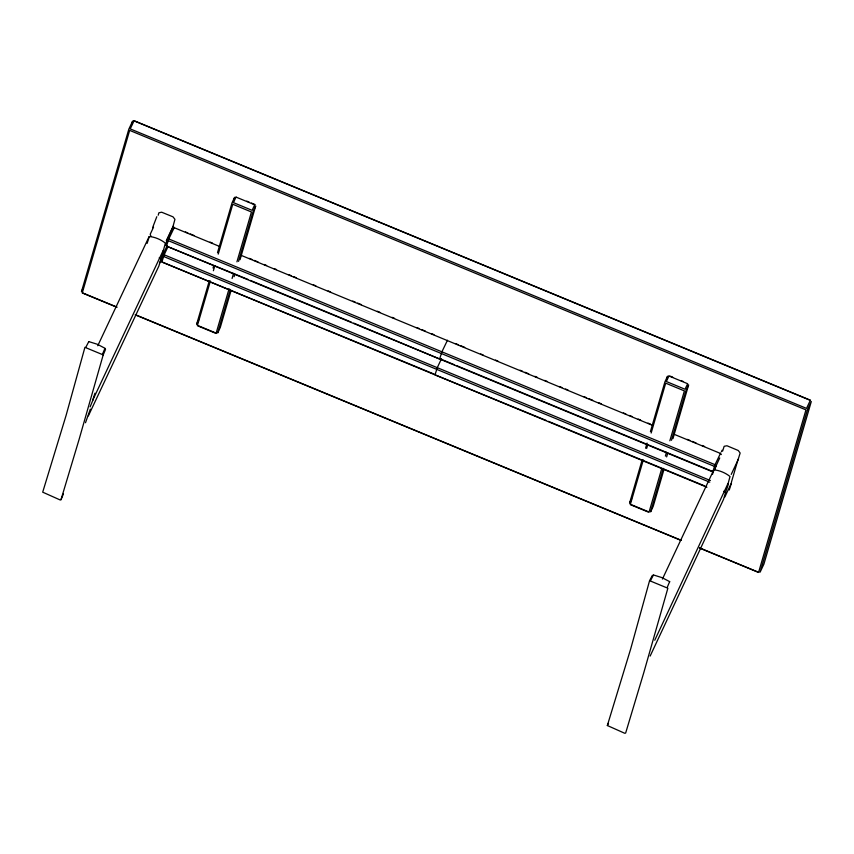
<?xml version="1.0" encoding="UTF-8"?>
<svg xmlns="http://www.w3.org/2000/svg" width="854" height="854" viewBox="0 0 854 854"><rect width="100%" height="100%" fill="white"/><g stroke="black" fill="none" stroke-linecap="round" stroke-linejoin="round"><path stroke-width="1.28" d="M90.343 409.119L85.496 422.73M158.214 215.219L158.876 212.795L161.652 212.208L172.999 216.831L174.942 219.329L172.956 226.598L166.274 240.796M649.574 580.677L630.743 648.73L607.343 725.526L624.69 733.255L625.64 733.084L643.756 672.738L667.86 588.235L649.574 580.677L652.403 575.318M103.206 354.89L79.102 439.394L60.986 499.729L60.015 499.9L42.7 492.171L66.1 415.386L84.92 347.332L103.206 354.89L105.565 349.329M131.527 124.897L132.648 121.065L128.858 129.093L81.472 291.673L83.094 288.225M163.295 250.233L92.776 400.11L94.933 393.214M147.134 243.369L149.311 236.537A17.763 9.81 25.2 0 1 165.366 243.166L163.114 251.524A8.156 0.587 -67.5 0 1 161.267 257.865L158.897 265.989L88.378 415.866M162.463 256.104L161.171 260.534L161.897 261.986L706.909 487.228M247.97 279.407L166.509 246.133L165.783 244.682L167.405 239.141L172.721 227.837L174.355 227.367L168.782 238.949L166.509 246.133L712.759 471.888L715.033 464.693L720.605 453.111M172.807 228.776L173.426 226.032M209.305 280.795L196.633 324.264L198.715 319.844M213.03 268.017L213.778 265.455M217.503 252.667L232.042 202.804L234.647 197.274L233.153 202.387M210.404 280.966L197.359 325.716L216.062 333.444L229.107 288.695M213.383 270.739L214.877 265.626M218.229 254.118L232.768 204.255L251.46 211.984L236.932 261.847M232.085 278.468L233.569 273.355M230.356 289.495L217.685 332.975L220.289 327.434L231.103 290.36M234.092 276.717L234.829 274.155M238.565 261.367L253.094 211.504L255.698 205.974L240.049 259.669M642.229 459.708L629.558 503.187L631.64 498.757M645.581 448.201L647.076 443.087M650.428 431.58L664.967 381.717L667.572 376.187L666.825 378.749M643.329 459.89L630.284 504.639L648.987 512.357L661.658 468.889M646.681 448.382L647.802 444.539M651.154 433.031L665.693 383.168L684.396 390.897L669.856 440.76M665.383 456.1L666.504 452.268M663.291 468.408L650.62 511.888L653.214 506.347L664.028 469.273M666.643 456.911L667.764 453.068M671.49 440.28L686.018 390.417L688.623 384.887L672.973 438.593M712.439 474.472L713.965 469.881A17.763 9.81 25.2 0 1 730.01 476.511L727.757 484.88A8.156 0.587 -67.5 0 1 725.911 491.221L723.541 499.344L650.14 656.085M715.033 469.188L716.004 465.868L715.033 464.693L168.782 238.949L167.405 239.141L168.131 240.593L714.371 466.348L716.004 465.868M722.655 451.072L724.149 446.3L726.967 445.767L738.272 450.506L740.151 453.015L737.92 460.189L731.237 474.386M729.273 490.015L731.504 482.841L724.822 497.039M152.578 227.73L156.794 216.702M60.986 499.729L63.42 493.9M90.108 406.888L92.937 400.035M654.762 640.233L727.95 483.588M102.523 354.1L104.882 348.517M667.187 587.467L669.557 581.873M721.406 451.755L722.11 450.229M97.762 345.742L149.098 236.633M153.549 227.164L150.208 234.263L151.041 236.483M709.759 482.19L163.509 256.446L162.783 254.994L167.042 245.952M159.517 263.32L160.637 260.95M167.886 246.881L164.16 254.802L161.897 261.986L434.046 374.073M441.539 358.627L437.28 367.668L435.017 374.863L545.994 420.339M662.416 579.065L713.752 469.978M715.236 467.661L719.73 457.957M607.343 725.526L608.518 723.274M85.848 347.204L88.688 341.824M650.513 580.571L653.363 575.18M447.475 340.234L441.902 351.827L439.639 359.011L353.769 323.143M731.387 482.296L738.069 459.377M172.721 227.837L174.099 227.644L219.617 246.454M162.783 254.994L164.16 254.802L710.411 480.546M88.752 341.589L97.313 344.258L105.181 348.379M653.406 574.945L661.957 577.614L669.835 581.723M134.195 120.745L810.499 400.238M246.795 201.138L249.133 202.11M251.471 203.071L254.972 204.522M670.369 376.198L672.706 377.158M680.894 380.542L683.221 381.503M185.425 231.936L187.891 232.961M190.346 233.975L194.039 235.501M210.031 242.109L212.497 243.123M249.4 258.378L251.866 259.392M254.321 260.417L258.015 261.943M264.164 264.484L266.629 265.498M274.006 268.551L276.472 269.565M288.769 274.646L291.235 275.661M293.691 276.685L296.157 277.699M313.375 284.82L315.841 285.834M328.139 290.915L330.605 291.94M352.745 301.088L355.211 302.102M357.666 303.117L361.359 304.643M377.351 311.251L379.816 312.276M392.114 317.357L394.58 318.371M416.72 327.53L419.186 328.544M421.641 329.559L425.335 331.085M431.483 333.626L433.949 334.64M456.089 343.799L458.555 344.813M461.011 345.827L464.704 347.354M480.695 353.962L483.161 354.986M495.459 360.068L497.925 361.082M520.065 370.23L522.531 371.255M524.986 372.269L528.679 373.796M534.828 376.336L537.294 377.351M544.671 380.404L547.136 381.418M559.434 386.51L561.9 387.524M565.583 389.05L568.049 390.064M584.04 396.672L586.506 397.686M588.961 398.711L592.655 400.238M598.803 402.778L601.269 403.793M623.409 412.941L625.875 413.966M629.558 415.482L632.024 416.506M638.173 419.047L640.639 420.061M648.015 423.114L650.481 424.128M687.385 439.383L689.84 440.397M692.306 441.411L695.999 442.938M702.148 445.489L704.603 446.503M240.54 255.1L652.68 425.431M673.592 434.067L720.349 453.389L721.331 454.563M250.425 280.432L351.314 322.118M441.123 359.235L454.659 364.829M457.114 365.843L713.015 471.6M548.46 421.353L704.699 485.926M198.779 325.918L216.308 333.167M630.54 504.351L648.069 511.599M82.454 292.837L116.945 307.088M135.423 314.731L681.14 540.262M699.618 547.894L758.747 572.329M116.763 307.216L82.272 292.954L129.659 130.384L805.962 409.877L758.576 572.447L699.437 548.012M135.242 314.848L680.969 540.379M165.783 244.682L166.765 245.856M725.505 492.598L725.388 492.363A17.806 9.821 25.2 0 0 723.84 491.189M160.862 259.253L160.744 259.018A17.806 9.821 25.2 0 0 159.196 257.844M807.521 409.568L760.124 572.137L763.914 564.099L811.3 401.529L807.521 409.568M134.025 120.862L130.235 128.901L806.539 408.393L810.318 400.355L134.025 120.862M236.024 197.082L233.42 202.611L252.122 210.34L254.716 204.8L236.024 197.082M668.949 375.995L666.344 381.524L685.047 389.253L687.651 383.724L668.949 375.995"/></g></svg>
